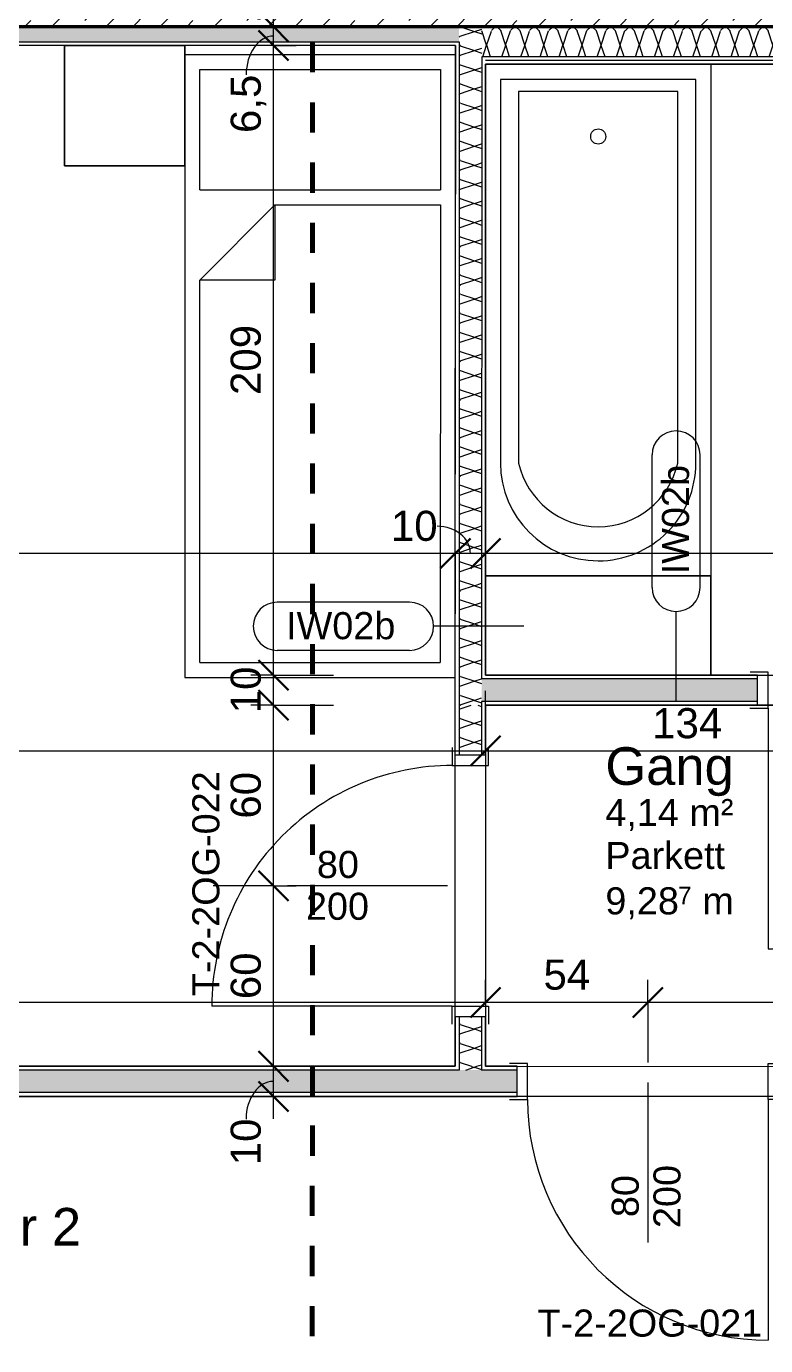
# Model space of a CAD drawing. Header units: metres. Extents: x -67.4 to -27.2, y 43.9 to 89.6.
# Drawn here: x -51.921 to -49.462, y 50.646 to 55.03 of the extents above; entities that cross this region are included whole.
import ezdxf

# ---------------------------------------------------------------- set-up
doc = ezdxf.new("R2010")
doc.units = ezdxf.units.M
doc.linetypes.add('Achse', pattern=[0.009, 0.005, -0.002, 0, -0.002])
for name, color, linetype, lineweight in [('A_Bemassung-50_', 4, 'Continuous', 9), ('A_Bemassung_', 4, 'Continuous', 9), ('A_Beschriftung_', 7, 'Continuous', 9), ('A_Decken', 8, 'Continuous', 13), ('A_Moebel', 6, 'Continuous', 13), ('A_Raeume_', 7, 'Continuous', 5), ('A_Raeume_Beschriftung_', 7, 'Continuous', 9), ('A_Sanitaer', 3, 'Continuous', 13), ('A_Tueren', 31, 'Continuous', 13), ('A_Waende', 7, 'Continuous', 13), ('G-ANNO-SYMB_', 111, 'Continuous', 9)]:
    doc.layers.add(name, color=color, linetype=linetype, lineweight=lineweight)
doc.styles.add('Arial_2', font='arial.ttf', dxfattribs={"height": 0.09})
doc.styles.add('Arial_3', font='arial.ttf', dxfattribs={"height": 0.05849})
doc.styles.add('Arial_4', font='arial.ttf', dxfattribs={"height": 0.125})
doc.styles.add('Arial_5', font='arial.ttf', dxfattribs={"height": 0.1})
doc.dimstyles.new('WGA-Bemaßung', dxfattribs={"dimscale": 0.3048, "dimtxt": 0.102026, "dimasz": 0.328084, "dimexe": 0.246063, "dimexo": 0.0625, "dimgap": 0.04101, "dimtad": 1, "dimdec": 1, "dimlfac": 100, "dimrnd": 0.5, "dimdsep": 46, "dimtxsty": 'Arial_5', "dimblk1": 'OBLIQUE', "dimblk2": 'OBLIQUE', "dimsah": 1, "dimcen": 0.09, "dimdle": 0.246063, "dimazin": 2, "dimtfac": 1, "dimtdec": 4, "dimtix": 1, "dimtmove": 0, "dimatfit": 3, "dimfxl": 0.656168, "dimfxlon": 1, "dimtvp": 1, "dimtolj": 1, "dimtzin": 0, "dimarcsym": 2})
doc.dimstyles.new('WGA-Bemaßung_3', dxfattribs={"dimscale": 0.3048, "dimtxt": 0.102026, "dimasz": 0.328084, "dimexe": 0.246063, "dimexo": 0.0625, "dimgap": 0.04101, "dimtad": 1, "dimdec": 1, "dimlfac": 100, "dimrnd": 0.5, "dimdsep": 46, "dimtxsty": 'Arial_5', "dimblk1": 'OBLIQUE', "dimblk2": 'OBLIQUE', "dimsah": 1, "dimcen": 0.09, "dimdle": 0.246063, "dimazin": 2, "dimtfac": 1, "dimtdec": 4, "dimtix": 1, "dimtmove": 1, "dimatfit": 3, "dimfxl": 0.656168, "dimfxlon": 1, "dimtvp": 1, "dimtolj": 1, "dimtzin": 0, "dimarcsym": 2})

# ---------------------------------------------------------------- blocks, each defined once
blk = doc.blocks.new('UZ_D1 - SL_0800x2000_Zimmertür_Stahlzarge_GK-7175508-263_PP_02OG_BT2')
at = {"layer": 'A_Tueren', "lineweight": 5}
for p, q in [((-0.4, 0.06), (-0.46, 0.06)), ((-0.4, -0.06), (-0.4, 0.06)), ((0.4, 0.06), (0.46, 0.06)), ((0.4, -0.06), (0.4, 0.06)), ((-0.46, -0.06), (-0.4, -0.06)), ((0.46, -0.06), (0.4, -0.06)), ((0.4, -0.06), (0.4, -0.86))]:
    blk.add_line(p, q, dxfattribs=at)
blk.add_arc((0.4, -0.06), 0.8, 180, 270, dxfattribs=at)
blk = doc.blocks.new('Sani_Badewanne - 750x1700-11058032-263_PP_02OG_BT2')
at = {"layer": 'A_Sanitaer', "lineweight": 5}
for p, q in [((0.375, 0), (0.375, -1.7)), ((0.375, 0), (0.375, -1.7)), ((0.375, -1.7), (-0.375, -1.7)), ((0.375, -1.7), (-0.375, -1.7))]:
    blk.add_line(p, q, dxfattribs=at)
at = {"layer": 'A_Sanitaer'}
for p, q in [((0.375, 0), (0.375, -1.7)), ((0.325, -0.05), (-0.325, -0.05)), ((-0.325, -0.05), (-0.325, -1.325)), ((0.325, -1.325), (0.325, -0.05)), ((-0.265, -0.09), (-0.265, -1.325)), ((0.265, -0.09), (-0.265, -0.09)), ((0.265, -1.325), (0.265, -0.09)), ((0.375, -1.7), (-0.375, -1.7)), ((0.375, -1.7), (-0.375, -1.7)), ((-0.375, -1.7), (-0.375, -2.0299)), ((-0.375, -2.0299), (-0.375, -1.7)), ((-0.375, -1.7), (0.375, -1.7)), ((0.375, -2.0299), (0.375, -1.7)), ((0.375, -1.7), (0.375, -2.0299)), ((0.375, -2.0299), (-0.375, -2.0299))]:
    blk.add_line(p, q, dxfattribs=at)
blk.add_circle((0, -0.24), 0.025, dxfattribs=at)
for centre, radius, start, end in [((0, -1.325), 0.325, 180, 270), ((0, -1.265), 0.2717, 192.7575, 270), ((0, -1.265), 0.2717, 270, 347.2425), ((0, -1.325), 0.325, 270, 0)]:
    blk.add_arc(centre, radius, start, end, dxfattribs=at)
blk = doc.blocks.new('Moeb_Bett - Einzelbett 090x210-V54-263_PP_02OG_BT2')
at = {"layer": 'A_Moebel', "color": 8}
for p, q in [((-0.85, 1.05), (-0.85, 0.65)), ((-0.45, 1.05), (-0.85, 1.05)), ((-0.85, 1.05), (-0.45, 1.05)), ((-0.85, 0.65), (-0.85, 1.05)), ((-0.45, 1.05), (-0.45, -1.05)), ((-0.45, 0.65), (-0.45, 1.05)), ((-0.45, 1.05), (-0.45, 0.65)), ((-0.45, 1.02), (0.45, 1.02)), ((-0.4, 0.97), (0.4, 0.97)), ((-0.4, 0.57), (-0.4, 0.97)), ((0.4, 0.97), (0.4, 0.57)), ((-0.85, 0.65), (-0.45, 0.65)), ((-0.45, 0.65), (-0.85, 0.65)), ((-0.4, 0.57), (0.4, 0.57)), ((-0.4, 0.27), (-0.15, 0.52)), ((-0.15, 0.52), (-0.15, 0.27)), ((-0.15, 0.52), (0.4, 0.52)), ((0.4, 0.52), (0.4, -1)), ((-0.15, 0.27), (-0.4, 0.27)), ((-0.4, -1), (-0.4, 0.27)), ((-0.4, -1), (0.4, -1)), ((-0.45, -1.05), (0.45, -1.05))]:
    blk.add_line(p, q, dxfattribs=at)
blk = doc.blocks.new('UZ_D1 - SL_0800x2000_Zimmertür_Stahlzarge_GK-7175609-263_PP_02OG_BT2')
at = {"layer": 'A_Tueren', "lineweight": 5}
for p, q in [((0.4, 0.06), (0.4, 0.86)), ((-0.46, 0.06), (-0.4, 0.06)), ((-0.4, 0.06), (-0.4, -0.06)), ((0.4, 0.06), (0.4, -0.06)), ((0.46, 0.06), (0.4, 0.06)), ((-0.4, -0.06), (-0.46, -0.06)), ((0.4, -0.06), (0.46, -0.06))]:
    blk.add_line(p, q, dxfattribs=at)
blk.add_arc((0.4, 0.06), 0.8, 90, 180, dxfattribs=at)
blk = doc.blocks.new('BS_Tuer_PP - links-10002443-263_PP_02OG_BT2')
at = {"layer": 'A_Beschriftung_'}
blk.add_line((0, 0.000124), (0, 0.010761), dxfattribs=at)
blk = doc.blocks.new('BS_Tuer_PP - unten-10002439-263_PP_02OG_BT2')
at = {"layer": 'A_Beschriftung_'}
blk.add_line((0, 0.000124), (0, -0.010513), dxfattribs=at)
blk = doc.blocks.new('DIMBLOCK143-263_PP_02OG_BT2')
at = {"layer": 'A_Bemassung-50_', "transparency": 16777216}
for p, q in [((-50.394, 53.2777), (-50.3939, 53.3527)), ((-48.164, 53.2776), (-48.164, 53.3526)), ((-48.164, 53.2776), (-50.394, 53.2777)), ((-50.394, 53.2777), (-50.394, 53.0777)), ((-48.164, 53.2776), (-48.164, 53.0776))]:
    blk.add_line(p, q, dxfattribs=at)
at = {"layer": 'A_Bemassung-50_', "lineweight": 35, "transparency": 16777216}
for p, q in [((-50.394, 53.2777), (-50.344, 53.3277)), ((-48.164, 53.2776), (-48.114, 53.3276)), ((-50.394, 53.2777), (-50.444, 53.2277)), ((-48.164, 53.2776), (-48.214, 53.2276))]:
    blk.add_line(p, q, dxfattribs=at)
at = {"layer": 'A_Bemassung-50_', "color": 0, "transparency": 16777216, "insert": (-49.3943, 53.4199), "char_height": 0.1, "width": 0.276883, "attachment_point": 1, "rotation": 359.9983, "line_spacing_factor": 0.941778, "style": 'Arial_5'}
blk.add_mtext('223', dxfattribs=at)
blk = doc.blocks.new('_Oblique')
at = {"color": 0, "linetype": 'ByBlock', "lineweight": -2}
blk.add_line((-0.5, -0.5), (0.5, 0.5), dxfattribs=at)
blk = doc.blocks.new('DIMBLOCK144-263_PP_02OG_BT2')
at = {"layer": 'A_Bemassung-50_', "transparency": 16777216}
for p, q in [((-50.494, 53.2777), (-50.494, 53.3527)), ((-50.394, 53.2777), (-50.3939, 53.3527)), ((-50.394, 53.2777), (-50.494, 53.2777)), ((-50.494, 53.2777), (-50.494, 53.0777)), ((-50.394, 53.2777), (-50.394, 53.0777))]:
    blk.add_line(p, q, dxfattribs=at)
at = {"layer": 'A_Bemassung-50_', "lineweight": 35, "transparency": 16777216}
for p, q in [((-50.494, 53.2777), (-50.444, 53.3277)), ((-50.394, 53.2777), (-50.344, 53.3277)), ((-50.494, 53.2777), (-50.544, 53.2277)), ((-50.394, 53.2777), (-50.444, 53.2277))]:
    blk.add_line(p, q, dxfattribs=at)
at = {"layer": 'A_Bemassung-50_', "transparency": 16777216}
blk.add_ellipse((-50.5545, 53.2777), major_axis=(-0.1105, 0), ratio=0.823206, start_param=3.141593, end_param=4.712389, dxfattribs=at)
at = {"layer": 'A_Bemassung-50_', "color": 0, "transparency": 16777216, "insert": (-50.7083, 53.42), "char_height": 0.1, "width": 0.184588, "attachment_point": 1, "rotation": 359.9983, "line_spacing_factor": 0.941778, "style": 'Arial_5'}
blk.add_mtext('10', dxfattribs=at)
blk = doc.blocks.new('DIMBLOCK196-263_PP_02OG_BT2')
at = {"layer": 'A_Bemassung-50_', "lineweight": 35, "transparency": 16777216}
for p, q in [((-51.0989, 51.5739), (-51.1489, 51.6239)), ((-51.0989, 51.5739), (-51.0489, 51.5239)), ((-51.0989, 51.4739), (-51.1489, 51.5239)), ((-51.0989, 51.4739), (-51.0489, 51.4239))]:
    blk.add_line(p, q, dxfattribs=at)
at = {"layer": 'A_Bemassung-50_', "transparency": 16777216}
for p, q in [((-51.0989, 51.5739), (-51.2989, 51.5739)), ((-51.0989, 51.3989), (-51.0989, 51.5739)), ((-51.0989, 51.5739), (-51.0239, 51.5739)), ((-51.0989, 51.4739), (-51.2989, 51.4739)), ((-51.0989, 51.4739), (-51.0239, 51.4739))]:
    blk.add_line(p, q, dxfattribs=at)
blk.add_ellipse((-51.0989, 51.3988), major_axis=(0, 0.1251), ratio=0.72733, start_param=0, end_param=1.570796, dxfattribs=at)
at = {"layer": 'A_Bemassung-50_', "color": 0, "transparency": 16777216, "insert": (-51.2412, 51.245), "char_height": 0.1, "width": 0.184588, "attachment_point": 1, "rotation": 90, "line_spacing_factor": 0.941778, "style": 'Arial_5'}
blk.add_mtext('10', dxfattribs=at)
blk = doc.blocks.new('DIMBLOCK197-263_PP_02OG_BT2')
at = {"layer": 'A_Bemassung-50_', "lineweight": 35, "transparency": 16777216}
for p, q in [((-51.0989, 52.1738), (-51.1489, 52.2238)), ((-51.0989, 52.1738), (-51.0489, 52.1238)), ((-51.0989, 51.5739), (-51.1489, 51.6239)), ((-51.0989, 51.5739), (-51.0489, 51.5239))]:
    blk.add_line(p, q, dxfattribs=at)
at = {"layer": 'A_Bemassung-50_', "transparency": 16777216}
for p, q in [((-51.0989, 52.1738), (-51.2989, 52.1738)), ((-51.0989, 51.5739), (-51.0989, 52.1738)), ((-51.0989, 52.1738), (-51.0239, 52.1737)), ((-51.0989, 51.5739), (-51.2989, 51.5739)), ((-51.0989, 51.5739), (-51.0239, 51.5739))]:
    blk.add_line(p, q, dxfattribs=at)
at = {"layer": 'A_Bemassung-50_', "color": 0, "transparency": 16777216, "insert": (-51.2412, 51.7969), "char_height": 0.1, "width": 0.184588, "attachment_point": 1, "rotation": 90, "line_spacing_factor": 0.941778, "style": 'Arial_5'}
blk.add_mtext('60', dxfattribs=at)
blk = doc.blocks.new('DIMBLOCK198-263_PP_02OG_BT2')
at = {"layer": 'A_Bemassung-50_', "lineweight": 35, "transparency": 16777216}
for p, q in [((-51.0989, 52.7739), (-51.1489, 52.8239)), ((-51.0989, 52.7739), (-51.0489, 52.7239)), ((-51.0989, 52.1738), (-51.1489, 52.2238)), ((-51.0989, 52.1738), (-51.0489, 52.1238))]:
    blk.add_line(p, q, dxfattribs=at)
at = {"layer": 'A_Bemassung-50_', "transparency": 16777216}
for p, q in [((-51.0989, 52.7739), (-51.1739, 52.7739)), ((-51.0989, 52.1738), (-51.0989, 52.7739)), ((-51.0989, 52.7739), (-50.8989, 52.7739)), ((-51.0989, 52.1738), (-51.2989, 52.1738)), ((-51.0989, 52.1738), (-51.0239, 52.1737))]:
    blk.add_line(p, q, dxfattribs=at)
at = {"layer": 'A_Bemassung-50_', "color": 0, "transparency": 16777216, "insert": (-51.2412, 52.3969), "char_height": 0.1, "width": 0.184588, "attachment_point": 1, "rotation": 90, "line_spacing_factor": 0.941778, "style": 'Arial_5'}
blk.add_mtext('60', dxfattribs=at)
blk = doc.blocks.new('DIMBLOCK199-263_PP_02OG_BT2')
at = {"layer": 'A_Bemassung-50_', "lineweight": 35, "transparency": 16777216}
for p, q in [((-51.0989, 52.8739), (-51.1489, 52.9239)), ((-51.0989, 52.8739), (-51.0489, 52.8239)), ((-51.0989, 52.7739), (-51.1489, 52.8239)), ((-51.0989, 52.7739), (-51.0489, 52.7239))]:
    blk.add_line(p, q, dxfattribs=at)
at = {"layer": 'A_Bemassung-50_', "transparency": 16777216}
for p, q in [((-51.0989, 52.8739), (-51.1739, 52.8739)), ((-51.0989, 52.7739), (-51.0989, 52.8739)), ((-51.0989, 52.8739), (-50.8989, 52.8739)), ((-51.0989, 52.7739), (-51.1739, 52.7739)), ((-51.0989, 52.7739), (-50.8989, 52.7739))]:
    blk.add_line(p, q, dxfattribs=at)
at = {"layer": 'A_Bemassung-50_', "color": 0, "transparency": 16777216, "insert": (-51.2412, 52.747), "char_height": 0.1, "width": 0.184588, "attachment_point": 1, "rotation": 90, "line_spacing_factor": 0.941778, "style": 'Arial_5'}
blk.add_mtext('10', dxfattribs=at)
blk = doc.blocks.new('DIMBLOCK200-263_PP_02OG_BT2')
at = {"layer": 'A_Bemassung-50_', "lineweight": 35, "transparency": 16777216}
for p, q in [((-51.0988, 54.9663), (-51.1488, 55.0163)), ((-51.0988, 54.9663), (-51.0488, 54.9163)), ((-51.0989, 52.8739), (-51.1489, 52.9239)), ((-51.0989, 52.8739), (-51.0489, 52.8239))]:
    blk.add_line(p, q, dxfattribs=at)
at = {"layer": 'A_Bemassung-50_', "transparency": 16777216}
for p, q in [((-51.0988, 54.9663), (-51.2988, 54.9663)), ((-51.0989, 52.8739), (-51.0988, 54.9663)), ((-51.0988, 54.9663), (-51.0238, 54.9662)), ((-51.0989, 52.8739), (-51.1739, 52.8739)), ((-51.0989, 52.8739), (-50.8989, 52.8739))]:
    blk.add_line(p, q, dxfattribs=at)
at = {"layer": 'A_Bemassung-50_', "color": 0, "transparency": 16777216, "insert": (-51.2412, 53.8047), "char_height": 0.1, "width": 0.276883, "attachment_point": 1, "rotation": 90, "line_spacing_factor": 0.941778, "style": 'Arial_5'}
blk.add_mtext('209', dxfattribs=at)
blk = doc.blocks.new('DIMBLOCK201-263_PP_02OG_BT2')
at = {"layer": 'A_Bemassung-50_', "lineweight": 35, "transparency": 16777216}
for p, q in [((-51.0988, 55.0288), (-51.1488, 55.0788)), ((-51.0988, 55.0288), (-51.0488, 54.9788)), ((-51.0988, 54.9663), (-51.1488, 55.0163)), ((-51.0988, 54.9663), (-51.0488, 54.9163))]:
    blk.add_line(p, q, dxfattribs=at)
at = {"layer": 'A_Bemassung-50_', "transparency": 16777216}
for p, q in [((-51.0988, 55.0288), (-51.2988, 55.0288)), ((-51.0988, 54.9663), (-51.0988, 55.0288)), ((-51.0988, 55.0288), (-51.0238, 55.0287)), ((-51.0988, 54.9663), (-51.2988, 54.9663)), ((-51.0988, 54.9663), (-51.0238, 54.9662))]:
    blk.add_line(p, q, dxfattribs=at)
blk.add_ellipse((-51.0988, 54.8683), major_axis=(0, 0.1292), ratio=0.704011, start_param=0, end_param=1.570796, dxfattribs=at)
at = {"layer": 'A_Bemassung-50_', "color": 0, "transparency": 16777216, "insert": (-51.2411, 54.6752), "char_height": 0.1, "width": 0.231677, "attachment_point": 1, "rotation": 90, "line_spacing_factor": 0.941778, "style": 'Arial_5'}
blk.add_mtext('6,5', dxfattribs=at)
blk = doc.blocks.new('DIMBLOCK202-263_PP_02OG_BT2')
at = {"layer": 'A_Bemassung-50_', "lineweight": 35, "transparency": 16777216}
for p, q in [((-51.0988, 55.2088), (-51.1488, 55.2588)), ((-51.0988, 55.2088), (-51.0488, 55.1588)), ((-51.0988, 55.0288), (-51.1488, 55.0788)), ((-51.0988, 55.0288), (-51.0488, 54.9788))]:
    blk.add_line(p, q, dxfattribs=at)
at = {"layer": 'A_Bemassung-50_', "transparency": 16777216}
for p, q in [((-51.0988, 55.2088), (-51.1738, 55.2088)), ((-51.0988, 55.0288), (-51.0988, 55.2088)), ((-51.0988, 55.2088), (-50.8988, 55.2087)), ((-51.0988, 55.0288), (-51.2988, 55.0288)), ((-51.0988, 55.0288), (-51.0238, 55.0287))]:
    blk.add_line(p, q, dxfattribs=at)
at = {"layer": 'A_Bemassung-50_', "color": 0, "transparency": 16777216, "insert": (-51.2411, 55.0418), "char_height": 0.1, "width": 0.184588, "attachment_point": 1, "rotation": 90, "line_spacing_factor": 0.941778, "style": 'Arial_5'}
blk.add_mtext('18', dxfattribs=at)
blk = doc.blocks.new('BS_Wand_Lollipop - rechts_oben-2026913-263_PP_02OG_BT2')
at = {"layer": 'A_Beschriftung_'}
for p, q in [((0.0046, 0.0016), (0.0134, 0.0016)), ((-0.003, 0), (0.003, 0)), ((0.0046, -0.0016), (0.0134, -0.0016))]:
    blk.add_line(p, q, dxfattribs=at)
for centre, start, end in [((0.0046, 0), 90, 270), ((0.0134, 0), 270, 90)]:
    blk.add_arc(centre, 0.0016, start, end, dxfattribs=at)
blk = doc.blocks.new('DIMBLOCK283-263_PP_02OG_BT2')
at = {"layer": 'A_Bemassung-50_', "transparency": 16777216}
for p, q in [((-53.9888, 53.2778), (-53.9888, 53.3528)), ((-50.494, 53.2777), (-50.494, 53.3527)), ((-50.419, 53.2777), (-54.0638, 53.2778)), ((-53.9888, 53.2778), (-53.9888, 53.0778)), ((-50.494, 53.2777), (-50.494, 53.0777))]:
    blk.add_line(p, q, dxfattribs=at)
at = {"layer": 'A_Bemassung-50_', "lineweight": 35, "transparency": 16777216}
for p, q in [((-53.9888, 53.2778), (-53.9388, 53.3278)), ((-50.494, 53.2777), (-50.444, 53.3277)), ((-53.9888, 53.2778), (-54.0388, 53.2278)), ((-50.494, 53.2777), (-50.544, 53.2277))]:
    blk.add_line(p, q, dxfattribs=at)
at = {"layer": 'A_Bemassung-50_', "color": 0, "transparency": 16777216, "insert": (-52.4148, 53.42), "char_height": 0.1, "width": 0.416266, "attachment_point": 1, "rotation": 359.9983, "line_spacing_factor": 0.941778, "style": 'Arial_5'}
blk.add_mtext('349,5', dxfattribs=at)
blk = doc.blocks.new('DIMBLOCK284-263_PP_02OG_BT2')
at = {"layer": 'A_Bemassung-50_', "transparency": 16777216}
for p, q in [((-53.9889, 52.622), (-53.9888, 52.822)), ((-50.394, 52.6219), (-50.394, 52.8219)), ((-54.0639, 52.622), (-50.394, 52.6219)), ((-53.9889, 52.622), (-53.9889, 52.547)), ((-50.394, 52.6219), (-50.394, 52.5469))]:
    blk.add_line(p, q, dxfattribs=at)
at = {"layer": 'A_Bemassung-50_', "lineweight": 35, "transparency": 16777216}
for p, q in [((-53.9889, 52.622), (-53.9389, 52.672)), ((-50.394, 52.6219), (-50.344, 52.6719)), ((-53.9889, 52.622), (-54.0389, 52.572)), ((-50.394, 52.6219), (-50.444, 52.5719))]:
    blk.add_line(p, q, dxfattribs=at)
at = {"layer": 'A_Bemassung-50_', "color": 0, "transparency": 16777216, "insert": (-52.3649, 52.7643), "char_height": 0.1, "width": 0.416266, "attachment_point": 1, "rotation": 359.9983, "line_spacing_factor": 0.941778, "style": 'Arial_5'}
blk.add_mtext('359,5', dxfattribs=at)
blk = doc.blocks.new('DIMBLOCK285-263_PP_02OG_BT2')
at = {"layer": 'A_Bemassung-50_', "transparency": 16777216}
for p, q in [((-50.394, 52.6219), (-50.394, 52.8219)), ((-49.054, 52.6219), (-49.054, 52.8219)), ((-50.394, 52.6219), (-49.054, 52.6219)), ((-50.394, 52.6219), (-50.394, 52.5469)), ((-49.054, 52.6219), (-49.054, 52.5469))]:
    blk.add_line(p, q, dxfattribs=at)
at = {"layer": 'A_Bemassung-50_', "lineweight": 35, "transparency": 16777216}
for p, q in [((-50.394, 52.6219), (-50.344, 52.6719)), ((-49.054, 52.6219), (-49.004, 52.6719)), ((-50.394, 52.6219), (-50.444, 52.5719)), ((-49.054, 52.6219), (-49.104, 52.5719))]:
    blk.add_line(p, q, dxfattribs=at)
at = {"layer": 'A_Bemassung-50_', "color": 0, "transparency": 16777216, "insert": (-49.8393, 52.7642), "char_height": 0.1, "width": 0.276883, "attachment_point": 1, "rotation": 359.9983, "line_spacing_factor": 0.941778, "style": 'Arial_5'}
blk.add_mtext('134', dxfattribs=at)
blk = doc.blocks.new('DIMBLOCK292-263_PP_02OG_BT2')
at = {"layer": 'A_Bemassung-50_', "transparency": 16777216}
for p, q in [((-49.8539, 51.7863), (-49.8539, 51.8613)), ((-48.4839, 51.7863), (-48.4839, 51.8613)), ((-48.4839, 51.7863), (-49.8539, 51.7863)), ((-49.8539, 51.7863), (-49.8539, 51.5863)), ((-48.4839, 51.7863), (-48.4839, 51.5863))]:
    blk.add_line(p, q, dxfattribs=at)
at = {"layer": 'A_Bemassung-50_', "lineweight": 35, "transparency": 16777216}
for p, q in [((-49.8539, 51.7863), (-49.8039, 51.8363)), ((-48.4839, 51.7863), (-48.4339, 51.8363)), ((-49.8539, 51.7863), (-49.9039, 51.7363)), ((-48.4839, 51.7863), (-48.5339, 51.7363))]:
    blk.add_line(p, q, dxfattribs=at)
at = {"layer": 'A_Bemassung-50_', "color": 0, "transparency": 16777216, "insert": (-49.2842, 51.9286), "char_height": 0.1, "width": 0.276883, "attachment_point": 1, "rotation": 359.9983, "line_spacing_factor": 0.941778, "style": 'Arial_5'}
blk.add_mtext('137', dxfattribs=at)
blk = doc.blocks.new('DIMBLOCK293-263_PP_02OG_BT2')
at = {"layer": 'A_Bemassung-50_', "transparency": 16777216}
for p, q in [((-50.394, 51.7863), (-50.394, 51.8613)), ((-49.8539, 51.7863), (-49.8539, 51.8613)), ((-49.8539, 51.7863), (-50.394, 51.7863)), ((-50.394, 51.7863), (-50.394, 51.5863)), ((-49.8539, 51.7863), (-49.8539, 51.5863))]:
    blk.add_line(p, q, dxfattribs=at)
at = {"layer": 'A_Bemassung-50_', "lineweight": 35, "transparency": 16777216}
for p, q in [((-50.394, 51.7863), (-50.344, 51.8363)), ((-49.8539, 51.7863), (-49.8039, 51.8363)), ((-50.394, 51.7863), (-50.444, 51.7364)), ((-49.8539, 51.7863), (-49.9039, 51.7363))]:
    blk.add_line(p, q, dxfattribs=at)
at = {"layer": 'A_Bemassung-50_', "color": 0, "transparency": 16777216, "insert": (-50.2008, 51.9287), "char_height": 0.1, "width": 0.184588, "attachment_point": 1, "rotation": 359.9983, "line_spacing_factor": 0.941778, "style": 'Arial_5'}
blk.add_mtext('54', dxfattribs=at)
blk = doc.blocks.new('DIMBLOCK294-263_PP_02OG_BT2')
at = {"layer": 'A_Bemassung-50_', "transparency": 16777216}
for p, q in [((-53.9889, 51.7865), (-53.9889, 51.8615)), ((-50.394, 51.7863), (-50.394, 51.8613)), ((-50.394, 51.7863), (-54.0639, 51.7865)), ((-53.9889, 51.7865), (-53.9889, 51.5865)), ((-50.394, 51.7863), (-50.394, 51.5863))]:
    blk.add_line(p, q, dxfattribs=at)
at = {"layer": 'A_Bemassung-50_', "lineweight": 35, "transparency": 16777216}
for p, q in [((-53.9889, 51.7865), (-53.9389, 51.8365)), ((-50.394, 51.7863), (-50.344, 51.8363)), ((-53.9889, 51.7865), (-54.0389, 51.7365)), ((-50.394, 51.7863), (-50.444, 51.7364))]:
    blk.add_line(p, q, dxfattribs=at)
at = {"layer": 'A_Bemassung-50_', "color": 0, "transparency": 16777216, "insert": (-52.3649, 51.9287), "char_height": 0.1, "width": 0.416266, "attachment_point": 1, "rotation": 359.9983, "line_spacing_factor": 0.941778, "style": 'Arial_5'}
blk.add_mtext('359,5', dxfattribs=at)

msp = doc.modelspace()

# ---------------------------------------------------------------- hatches: boundary and pattern name
at = {"layer": 'A_Waende', "lineweight": 5}
h = msp.add_hatch(dxfattribs=at)
h.set_pattern_fill('FP_4', color=250, style=0, pattern_type=2)
h.set_pattern_definition([(45, (0, 0), (-0.08980256, 0.08980256), []), (45, (0.0898, 0), (-0.08980256, 0.08980256), [0.0635, -0.03175])])
h.paths.add_polyline_path([(-47.0638, 55.0286), (-47.0638, 55.0286), (-47.0638, 55.2086), (-53.9888, 55.2087), (-53.9888, 55.0288), (-47.2162, 55.0286)])
h.paths.add_polyline_path([(-50.4814, 55.0287), (-50.4814, 55.0287), (-50.4814, 55.1217)])
h = msp.add_hatch(dxfattribs=at)
h.set_pattern_fill('FP_46', color=250, angle=-112.36, style=0, pattern_type=2)
h.set_pattern_definition([(44.998, (-52.24122, 54.9667), (0.1270123, 0.2539954), [0.02245, -0.15715]), (44.998, (-52.19372, 55.07692), (0.1270123, 0.2539954), [0.02245, -0.15715]), (44.998, (-52.17753, 54.96645), (0.1270123, 0.2539954), [0.02245, -0.15715]), (44.998, (-52.12965, 55.077595), (0.1270123, 0.2539954), [0.02245, -0.15715]), (71.563, (-52.22529, 54.981775), (0.1270184, 0.5079932), [0.0502, -0.35141]), (71.563, (-52.20997, 55.029538), (0.1270184, 0.5079932), [0.0502, -0.35141]), (71.563, (-52.16252, 54.981906), (0.1270184, 0.5079932), [0.0502, -0.35141]), (71.563, (-52.145894, 55.030213), (0.1270184, 0.5079932), [0.0502, -0.35141]), (134.998, (-52.22603, 55.077235), (0.1269946, -0.2540043), [0.02245, -0.15715]), (134.998, (-52.17753, 54.96645), (0.1269946, -0.2540043), [0.02245, -0.15715]), (134.998, (-52.16196, 55.07791), (0.1269946, -0.2540043), [0.02245, -0.15715]), (134.998, (-52.11383, 54.9662), (0.1269946, -0.2540043), [0.02245, -0.15715]), (108.433, (-52.20997, 55.029538), (0.12698295, -0.5080021), [0.0502, -0.35141]), (108.433, (-52.193906, 54.98184), (0.12698295, -0.5080021), [0.0502, -0.35141]), (108.433, (-52.145894, 55.030213), (0.12698295, -0.5080021), [0.0502, -0.35141]), (108.433, (-52.12983, 54.982516), (0.12698295, -0.5080021), [0.0502, -0.35141])])
h.paths.add_polyline_path([(-50.4815, 54.9787), (-50.4814, 54.9787), (-50.4814, 55.0287), (-53.9888, 55.0287), (-53.9888, 54.9788), (-50.4939, 54.9787)])
h = msp.add_hatch(dxfattribs=at)
h.set_pattern_fill('FP_100', color=250, angle=-112.36, style=0, pattern_type=2)
h.set_pattern_definition([(314.998, (-50.49429, 53.901), (0.2539954, -0.127012), [0.02245, -0.15715]), (314.998, (-50.38277, 53.85404), (0.2539954, -0.127012), [0.02245, -0.15715]), (314.998, (-50.49416, 53.83823), (0.2539954, -0.127012), [0.02245, -0.15715]), (314.998, (-50.38302, 53.79035), (0.2539954, -0.127012), [0.02245, -0.15715]), (341.563, (-50.477916, 53.885612), (0.5079932, -0.1270184), [0.0502, -0.35141]), (341.563, (-50.430535, 53.869366), (0.5079932, -0.1270184), [0.0502, -0.35141]), (341.563, (-50.478166, 53.82192), (0.5079932, -0.1270184), [0.0502, -0.35141]), (341.563, (-50.430784, 53.80567), (0.5079932, -0.1270184), [0.0502, -0.35141]), (44.998, (-50.38284, 53.88543), (-0.254004, -0.1269946), [0.02245, -0.15715]), (44.998, (-50.49416, 53.83823), (-0.254004, -0.1269946), [0.02245, -0.15715]), (44.998, (-50.38309, 53.82173), (-0.254004, -0.1269946), [0.02245, -0.15715]), (44.998, (-50.49349, 53.77416), (-0.254004, -0.1269946), [0.02245, -0.15715]), (18.433, (-50.430535, 53.869366), (-0.5080021, -0.126983), [0.0502, -0.35141]), (18.433, (-50.47823, 53.853303), (-0.5080021, -0.126983), [0.0502, -0.35141]), (18.433, (-50.430784, 53.80567), (-0.5080021, -0.126983), [0.0502, -0.35141]), (18.433, (-50.4781, 53.790534), (-0.5080021, -0.126983), [0.0502, -0.35141])])
h.paths.add_polyline_path([(-50.4065, 52.7739), (-50.4064, 55.0287), (-50.4814, 55.0287), (-50.4814, 52.7739), (-50.4065, 52.7739)])
h = msp.add_hatch(dxfattribs=at)
h.set_pattern_fill('FP_31', color=250, angle=-112.36, style=0, pattern_type=2)
h.set_pattern_definition([(44.998, (-49.27837, 54.90383), (0.127012, 0.2539954), [0.02245, -0.15715]), (44.998, (-49.23141, 55.015355), (0.127012, 0.2539954), [0.02245, -0.15715]), (44.998, (-49.2156, 54.90396), (0.127012, 0.2539954), [0.02245, -0.15715]), (44.998, (-49.16772, 55.015105), (0.127012, 0.2539954), [0.02245, -0.15715]), (71.563, (-49.26336, 54.919286), (0.1270184, 0.5079932), [0.0502, -0.35141]), (71.563, (-49.247115, 54.966667), (0.1270184, 0.5079932), [0.0502, -0.35141]), (71.563, (-49.199287, 54.91996), (0.1270184, 0.5079932), [0.0502, -0.35141]), (71.563, (-49.183965, 54.967723), (0.1270184, 0.5079932), [0.0502, -0.35141]), (134.998, (-49.26318, 55.01436), (0.1269946, -0.254004), [0.02245, -0.15715]), (134.998, (-49.2156, 54.90396), (0.1269946, -0.254004), [0.02245, -0.15715]), (134.998, (-49.1991, 55.01504), (0.1269946, -0.254004), [0.02245, -0.15715]), (134.998, (-49.151905, 54.90371), (0.1269946, -0.254004), [0.02245, -0.15715]), (108.433, (-49.247115, 54.966667), (0.126983, -0.5080021), [0.0502, -0.35141]), (108.433, (-49.23105, 54.91897), (0.126983, -0.5080021), [0.0502, -0.35141]), (108.433, (-49.183965, 54.967723), (0.126983, -0.5080021), [0.0502, -0.35141]), (108.433, (-49.167902, 54.920026), (0.126983, -0.5080021), [0.0502, -0.35141])])
h.paths.add_polyline_path([(-48.1189, 54.9287), (-48.1189, 54.9289), (-48.1189, 55.0287), (-50.4064, 55.0287), (-50.4064, 54.9287), (-48.1339, 54.9287)])
h.paths.add_polyline_path([(-50.3939, 54.9287), (-50.3939, 54.9287), (-50.3939, 54.9662)])
h = msp.add_hatch(dxfattribs=at)
h.set_pattern_fill('FP_90', color=250, angle=-112.36, style=0, pattern_type=2)
h.set_pattern_definition([(224.998, (-48.68923, 52.8741), (-0.1270123, -0.2539954), [0.02245, -0.15715]), (224.998, (-48.73619, 52.76258), (-0.1270123, -0.2539954), [0.02245, -0.15715]), (224.998, (-48.752, 52.87397), (-0.1270123, -0.2539954), [0.02245, -0.15715]), (224.998, (-48.79988, 52.76283), (-0.1270123, -0.2539954), [0.02245, -0.15715]), (251.563, (-48.70462, 52.85772), (-0.1270184, -0.5079932), [0.0502, -0.35141]), (251.563, (-48.720868, 52.81034), (-0.1270184, -0.5079932), [0.0502, -0.35141]), (251.563, (-48.768315, 52.85797), (-0.1270184, -0.5079932), [0.0502, -0.35141]), (251.563, (-48.78456, 52.81059), (-0.1270184, -0.5079932), [0.0502, -0.35141]), (314.998, (-48.704805, 52.76264), (-0.1269946, 0.2540043), [0.02245, -0.15715]), (314.998, (-48.752, 52.87397), (-0.1269946, 0.2540043), [0.02245, -0.15715]), (314.998, (-48.7685, 52.76289), (-0.1269946, 0.2540043), [0.02245, -0.15715]), (314.998, (-48.8157, 52.87422), (-0.1269946, 0.2540043), [0.02245, -0.15715]), (288.433, (-48.720868, 52.81034), (-0.126983, 0.5080021), [0.0502, -0.35141]), (288.433, (-48.73693, 52.858037), (-0.12698295, 0.5080021), [0.0502, -0.35141]), (288.433, (-48.78456, 52.81059), (-0.12698295, 0.5080021), [0.0502, -0.35141]), (288.433, (-48.7997, 52.857906), (-0.12698295, 0.5080021), [0.0502, -0.35141])])
h.paths.add_polyline_path([(-46.9713, 52.7863), (-46.9713, 52.8613), (-47.119, 52.8613), (-47.119, 52.7863), (-46.9838, 52.7863)])
h.paths.add_polyline_path([(-47.989, 52.7863), (-47.989, 52.8613), (-48.619, 52.8613), (-48.619, 52.7863), (-48.0639, 52.7863)])
h.paths.add_polyline_path([(-49.489, 52.7863), (-49.489, 52.8613), (-50.394, 52.8614), (-50.3939, 52.7864), (-49.7269, 52.7863)])
h.paths.add_polyline_path([(-50.394, 52.7864), (-50.394, 52.7864), (-50.394, 52.8614), (-50.4065, 52.8614), (-50.4064, 52.7864)])
h = msp.add_hatch(dxfattribs=at)
h.set_pattern_fill('FP_28', color=250, angle=-112.36, style=0, pattern_type=2)
h.set_pattern_definition([(314.998, (-50.49423, 52.17414), (0.253995, -0.127012), [0.02245, -0.15715]), (314.998, (-50.38309, 52.126255), (0.253995, -0.127012), [0.02245, -0.15715]), (314.998, (-50.49448, 52.11044), (0.253995, -0.127012), [0.02245, -0.15715]), (314.998, (-50.38334, 52.06256), (0.253995, -0.127012), [0.02245, -0.15715]), (341.563, (-50.478234, 52.157824), (0.5079932, -0.1270184), [0.0502, -0.35141]), (341.563, (-50.43047, 52.142502), (0.5079932, -0.1270184), [0.0502, -0.35141]), (341.563, (-50.478484, 52.09413), (0.5079932, -0.1270184), [0.0502, -0.35141]), (341.563, (-50.43072, 52.078808), (0.5079932, -0.1270184), [0.0502, -0.35141]), (44.998, (-50.383155, 52.15764), (-0.254004, -0.126995), [0.02245, -0.15715]), (44.998, (-50.49448, 52.11044), (-0.254004, -0.126995), [0.02245, -0.15715]), (44.998, (-50.38302, 52.09487), (-0.254004, -0.126995), [0.02245, -0.15715]), (44.998, (-50.49381, 52.04637), (-0.254004, -0.126995), [0.02245, -0.15715]), (18.433, (-50.43047, 52.142502), (-0.508002, -0.126983), [0.0502, -0.35141]), (18.433, (-50.47817, 52.12644), (-0.508002, -0.126983), [0.0502, -0.35141]), (18.433, (-50.43072, 52.078808), (-0.508002, -0.126983), [0.0502, -0.35141]), (18.433, (-50.47842, 52.062745), (-0.508002, -0.126983), [0.0502, -0.35141])])
h.paths.add_polyline_path([(-50.4065, 51.5739), (-50.4065, 51.7387), (-50.4815, 51.7387), (-50.4815, 51.5739)])
h.paths.add_polyline_path([(-50.4065, 51.5614), (-50.4065, 51.5739), (-50.4815, 51.5737), (-50.4815, 51.5614)])
h.paths.add_polyline_path([(-50.4065, 52.6087), (-50.4065, 52.6087), (-50.4815, 52.6087)])
h.paths.add_polyline_path([(-50.4815, 52.6087), (-50.4065, 52.6087), (-50.4065, 52.7739), (-50.4815, 52.7739), (-50.4815, 52.6087)])
h = msp.add_hatch(dxfattribs=at)
h.set_pattern_fill('FP_37', color=250, angle=-112.36, style=0, pattern_type=2)
h.set_pattern_definition([(224.998, (-51.63529, 51.57411), (-0.1270123, -0.2539954), [0.02245, -0.15715]), (224.998, (-51.68225, 51.46259), (-0.1270123, -0.2539954), [0.02245, -0.15715]), (224.998, (-51.69806, 51.57398), (-0.1270123, -0.2539954), [0.02245, -0.15715]), (224.998, (-51.74594, 51.46284), (-0.1270123, -0.2539954), [0.02245, -0.15715]), (251.563, (-51.65068, 51.55773), (-0.1270184, -0.5079932), [0.0502, -0.35141]), (251.563, (-51.666925, 51.51035), (-0.1270184, -0.5079932), [0.0502, -0.35141]), (251.563, (-51.714372, 51.55798), (-0.1270184, -0.5079932), [0.0502, -0.35141]), (251.563, (-51.73062, 51.5106), (-0.1270184, -0.5079932), [0.0502, -0.35141]), (314.998, (-51.65086, 51.46265), (-0.1269946, 0.2540043), [0.02245, -0.15715]), (314.998, (-51.69806, 51.57398), (-0.1269946, 0.2540043), [0.02245, -0.15715]), (314.998, (-51.71456, 51.4629), (-0.1269946, 0.2540043), [0.02245, -0.15715]), (314.998, (-51.76175, 51.57423), (-0.1269946, 0.2540043), [0.02245, -0.15715]), (288.433, (-51.666925, 51.51035), (-0.12698295, 0.5080021), [0.0502, -0.35141]), (288.433, (-51.682988, 51.558046), (-0.12698295, 0.5080021), [0.0502, -0.35141]), (288.433, (-51.73062, 51.5106), (-0.12698295, 0.5080021), [0.0502, -0.35141]), (288.433, (-51.745757, 51.557915), (-0.12698295, 0.5080021), [0.0502, -0.35141])])
h.paths.add_polyline_path([(-49.2813, 51.4863), (-49.2816, 51.5613), (-49.4189, 51.5613), (-49.4189, 51.4863), (-49.2813, 51.4863)])
h.paths.add_polyline_path([(-50.2889, 51.4864), (-50.289, 51.5614), (-53.9889, 51.5614), (-53.9888, 51.4865), (-50.289, 51.4864)])

# ---------------------------------------------------------------- linework, layer by layer
at = {"layer": 'A_Decken'}
for p, q in [((-50.4939, 54.9662), (-52.3577, 54.9663)), ((-50.494, 52.6087), (-50.4939, 54.4724)), ((-49.489, 52.7738), (-48.619, 52.7738)), ((-50.289, 51.4737), (-53.9889, 51.4738))]:
    msp.add_line(p, q, dxfattribs=at)
at = {"layer": 'A_Raeume_', "flags": 128}
for points in [[(-53.9888, 54.9663), (-53.9889, 51.574), (-50.494, 51.5739), (-50.494, 52.7723), (-50.494, 52.7739), (-50.494, 52.8239), (-50.4939, 54.9662)], [(-48.164, 52.8738), (-48.1639, 54.5212), (-48.1639, 54.6337), (-48.1639, 54.6812), (-48.1639, 54.9037), (-50.3939, 54.9037), (-50.394, 52.8739), (-50.3924, 52.8739)], [(-50.394, 52.7739), (-50.394, 51.5739), (-49.2813, 51.5738), (-49.2813, 51.5738), (-49.0813, 51.5738), (-49.0813, 51.5738), (-49.075, 51.5738), (-46.944, 51.5738), (-46.944, 52.7738), (-48.114, 52.7738)], [(-53.989, 48.0388), (-49.169, 48.3875), (-49.169, 48.4412), (-49.1689, 51.0619), (-49.2813, 51.0619), (-49.2813, 51.4738), (-50.444, 51.4739), (-53.9889, 51.474)]]:
    msp.add_lwpolyline(points, close=True, dxfattribs=at)
at = {"layer": 'A_Waende', "color": 10, "lineweight": 50}
msp.add_line((-53.9888, 55.0288), (-46.8838, 55.0286), dxfattribs=at)
at = {"layer": 'A_Waende'}
for p, q in [((-53.9888, 54.9788), (-50.4814, 54.9787)), ((-50.4814, 54.9787), (-50.4815, 52.6087)), ((-50.4939, 54.9662), (-50.4939, 54.4724)), ((-50.4064, 54.9287), (-50.4065, 52.8614)), ((-48.1189, 54.9287), (-50.4064, 54.9287)), ((-50.394, 52.8739), (-50.3939, 54.9037)), ((-50.3939, 54.9037), (-48.1639, 54.9037)), ((-49.489, 52.8738), (-50.394, 52.8739)), ((-49.489, 52.8613), (-49.489, 52.8738)), ((-49.489, 52.8613), (-50.4065, 52.8614)), ((-50.4065, 52.7864), (-50.4065, 52.6087)), ((-49.489, 52.7863), (-50.4065, 52.7864)), ((-49.489, 52.7738), (-49.489, 52.7863)), ((-50.394, 52.6087), (-50.394, 52.7739)), ((-50.394, 52.7739), (-49.489, 52.7738)), ((-50.494, 52.6087), (-50.4815, 52.6087)), ((-50.4065, 52.6087), (-50.394, 52.6087)), ((-50.4815, 51.7387), (-50.494, 51.7387)), ((-50.494, 51.7387), (-50.494, 51.5739)), ((-50.4815, 51.7387), (-50.4815, 51.5614)), ((-50.394, 51.7387), (-50.4065, 51.7387)), ((-50.4065, 51.7387), (-50.4065, 51.5614)), ((-50.394, 51.5739), (-50.394, 51.7387)), ((-50.494, 51.5739), (-53.9889, 51.574)), ((-50.4815, 51.5614), (-53.9889, 51.5615)), ((-50.2889, 51.5614), (-50.4065, 51.5614)), ((-50.2889, 51.5739), (-50.394, 51.5739)), ((-50.2889, 51.5614), (-50.2889, 51.5739)), ((-50.2889, 51.4864), (-53.9889, 51.4865)), ((-53.9889, 51.474), (-50.2889, 51.4739)), ((-50.2889, 51.4739), (-50.2889, 51.4864))]:
    msp.add_line(p, q, dxfattribs=at)
at = {"layer": 'A_Waende', "lineweight": 18}
msp.add_line((-48.1489, 54.9162), (-50.3939, 54.9162), dxfattribs=at)
at = {"layer": 'A_Waende', "color": 250, "lineweight": 5}
for p, q in [((-49.489, 52.7863), (-49.489, 52.8613)), ((-50.4815, 52.6087), (-50.4065, 52.6087)), ((-50.4065, 51.7387), (-50.4815, 51.7387)), ((-50.2889, 51.4864), (-50.2889, 51.5614))]:
    msp.add_line(p, q, dxfattribs=at)
at = {"layer": 'G-ANNO-SYMB_', "linetype": 'Achse', "lineweight": 70}
msp.add_line((-50.9697, 47.277), (-50.9686, 85.3042), dxfattribs=at)

# ---------------------------------------------------------------- block references
at = {"layer": 'A_Beschriftung_'}
for name, p, xscale, yscale, zscale, rotation in [('BS_Wand_Lollipop - rechts_oben-2026913-263_PP_02OG_BT2', (-49.7598, 52.9354), 49.99999999999998, 49.99999999999998, 49.99999999999998, 89.99999999999991), ('BS_Wand_Lollipop - rechts_oben-2026913-263_PP_02OG_BT2', (-50.4161, 53.0362), 49.99999999999997, 49.99999999999997, 49.99999999999997, 180), ('BS_Tuer_PP - links-10002443-263_PP_02OG_BT2', (-50.514, 52.1737), 49.99999999999998, 49.99999999999998, 49.99999999999998, 89.99827587845535), ('BS_Tuer_PP - unten-10002439-263_PP_02OG_BT2', (-49.8539, 51.5138), 49.99999999999998, 49.99999999999998, 49.99999999999998, 359.998275878371)]:
    msp.add_blockref(name, p, dxfattribs=dict(at, xscale=xscale, yscale=yscale, zscale=zscale, rotation=rotation))
at = {"layer": 'A_Moebel', "color": 8, "rotation": 359.998275878371}
msp.add_blockref('Moeb_Bett - Einzelbett 090x210-V54-263_PP_02OG_BT2', (-50.9439, 53.9162), dxfattribs=at)
at = {"layer": 'A_Sanitaer', "rotation": 359.998275878371}
msp.add_blockref('Sani_Badewanne - 750x1700-11058032-263_PP_02OG_BT2', (-50.0189, 54.9037), dxfattribs=at)
at = {"layer": 'A_Tueren'}
for name, p, rotation in [('UZ_D1 - SL_0800x2000_Zimmertür_Stahlzarge_GK-7175609-263_PP_02OG_BT2', (-49.054, 52.8238), 179.998275878371), ('UZ_D1 - SL_0800x2000_Zimmertür_Stahlzarge_GK-7175508-263_PP_02OG_BT2', (-50.444, 52.1737), 269.9982758784555), ('UZ_D1 - SL_0800x2000_Zimmertür_Stahlzarge_GK-7175508-263_PP_02OG_BT2', (-49.8539, 51.5238), 359.998275878371)]:
    msp.add_blockref(name, p, dxfattribs=dict(at, rotation=rotation))

# ---------------------------------------------------------------- texts
at = {"layer": 'A_Beschriftung_', "char_height": 0.09, "attachment_point": 1, "style": 'Arial_2'}
for s, insert, width, rotation in [('IW02b', (-49.8068, 53.209), 0.440928, 90), ('T-2-2OG-022', (-51.3687, 51.8069), 0.889873, 90), ('80', (-50.9545, 52.2897), 0.168354, 359.9983), ('200', (-50.9908, 52.1508), 0.252532, 359.9983), ('80', (-49.9741, 51.0728), 0.168354, 90), ('200', (-49.8352, 51.0364), 0.252532, 90), ('T-2-2OG-021', (-50.2208, 50.7657), 0.889873, 359.9983)]:
    msp.add_mtext(s, dxfattribs=dict(at, insert=insert, width=width, rotation=rotation))
at = {"layer": 'A_Beschriftung_', "insert": (-51.0568, 53.0833), "char_height": 0.09, "width": 0.440928, "attachment_point": 1, "style": 'Arial_2'}
msp.add_mtext('IW02b', dxfattribs=at)
at = {"layer": 'A_Raeume_Beschriftung_', "attachment_point": 1}
for s, insert, char_height, width, style in [('Gang', (-49.9951, 52.6342), 0.125, 0.51308, 'Arial_4'), ('4,14 m²', (-49.9951, 52.4623), 0.09, 0.505063, 'Arial_2'), ('Parkett', (-49.9951, 52.3197), 0.09, 0.464979, 'Arial_2'), ('9,28', (-49.9951, 52.1688), 0.09, 0.292616, 'Arial_2'), ('7', (-49.7537, 52.1707), 0.0585, 0.056118, 'Arial_3'), (' m', (-49.7074, 52.1688), 0.09, 0.164346, 'Arial_2'), ('Zimmer 2', (-52.4758, 51.1033), 0.125, 0.89789, 'Arial_4')]:
    msp.add_mtext(s, dxfattribs=dict(at, insert=insert, char_height=char_height, width=width, style=style))

# ---------------------------------------------------------------- dimensions: what is measured, and where the dimension line sits
at = {"layer": 'A_Bemassung_'}
for base, p1, p2, angle, override, picture, middle in [((-51.0988, 55.2088), (-51.2988, 55.0288), (-50.8988, 55.2087), 89.9983, {"dimpost": '<>', "dimfxl": 0.438634}, 'DIMBLOCK202-263_PP_02OG_BT2', (-51.1624, 55.1188)), ((-51.0988, 54.9663), (-50.8989, 52.8739), (-51.2988, 54.9663), 89.9983, {"dimpost": '<>', "dimfxl": 2.130263}, 'DIMBLOCK200-263_PP_02OG_BT2', (-51.1624, 53.9201)), ((-53.9888, 53.2778), (-50.494, 53.0777), (-53.9888, 53.0778), 359.9983, {"dimpost": '<>', "dimfxl": 3.49488}, 'DIMBLOCK283-263_PP_02OG_BT2', (-52.2414, 53.3413)), ((-50.394, 53.2777), (-48.164, 53.0776), (-50.394, 53.0777), 359.9983, {"dimpost": '<>', "dimfxl": 2.229999}, 'DIMBLOCK143-263_PP_02OG_BT2', (-49.279, 53.3412)), ((-51.0989, 52.8739), (-50.8989, 52.7739), (-50.8989, 52.8739), 89.9983, {"dimpost": '<>', "dimfxl": 0.1}, 'DIMBLOCK199-263_PP_02OG_BT2', (-51.1624, 52.8239)), ((-50.394, 52.6219), (-53.9888, 52.822), (-50.394, 52.8219), 359.9983, {"dimpost": '<>', "dimfxl": 3.59488}, 'DIMBLOCK284-263_PP_02OG_BT2', (-52.1914, 52.6855)), ((-51.0989, 52.7739), (-51.2989, 52.1738), (-50.8989, 52.7739), 89.9983, {"dimpost": '<>', "dimfxl": 0.721217}, 'DIMBLOCK198-263_PP_02OG_BT2', (-51.1624, 52.4738)), ((-49.054, 52.6219), (-50.394, 52.8219), (-49.054, 52.8219), 359.9983, {"dimpost": '<>', "dimfxl": 1.340003}, 'DIMBLOCK285-263_PP_02OG_BT2', (-49.724, 52.6855)), ((-51.0989, 52.1738), (-51.2989, 51.5739), (-51.2989, 52.1738), 89.9983, {"dimpost": '<>', "dimfxl": 0.599872}, 'DIMBLOCK197-263_PP_02OG_BT2', (-51.1625, 51.8738)), ((-53.9889, 51.7865), (-50.394, 51.5863), (-53.9889, 51.5865), 359.9983, {"dimpost": '<>', "dimfxl": 3.59488}, 'DIMBLOCK294-263_PP_02OG_BT2', (-52.1914, 51.85)), ((-50.394, 51.7863), (-49.8539, 51.5863), (-50.394, 51.5863), 359.9983, {"dimpost": '<>', "dimfxl": 0.54012}, 'DIMBLOCK293-263_PP_02OG_BT2', (-50.1239, 51.8497)), ((-49.8539, 51.7863), (-48.4839, 51.5863), (-49.8539, 51.5863), 359.9983, {"dimpost": '<>', "dimfxl": 1.37}, 'DIMBLOCK292-263_PP_02OG_BT2', (-49.1689, 51.8499))]:
    dim = msp.add_linear_dim(base=base, p1=p1, p2=p2, angle=angle, dimstyle='WGA-Bemaßung', override=override, dxfattribs=at)
    dim.commit()
    dim.dimension.update_dxf_attribs({"geometry": picture, "text_midpoint": middle})
for base, p1, p2, angle, override, picture, middle in [((-51.0988105353, 55.0287517591), (-51.2988124159, 54.9662577774), (-51.2988105352, 55.0287577774), 89.9982758784, {"dimpost": '<>', "dimfxl": 0.0625}, 'DIMBLOCK201-263_PP_02OG_BT2', (-51.1744745697, 54.7910432236)), ((-51.0989, 51.5739), (-51.2989, 51.4739), (-51.2989, 51.5739), 89.9983, {"dimpost": '<>', "dimfxl": 0.1}, 'DIMBLOCK196-263_PP_02OG_BT2', (-51.1746, 51.3373))]:
    dim = msp.add_linear_dim(base=base, p1=p1, p2=p2, angle=angle, dimstyle='WGA-Bemaßung_3', override=override, dxfattribs=at)
    dim.commit()
    dim.dimension.update_dxf_attribs({"geometry": picture, "text_midpoint": middle, "dimtype": 160, "text_rotation": 90})
dim = msp.add_linear_dim(base=(-50.494, 53.2777), p1=(-50.394, 53.0777), p2=(-50.494, 53.0777), angle=359.9983, dimstyle='WGA-Bemaßung_3', override={"dimpost": '<>', "dimfxl": 0.100001}, dxfattribs=at)
dim.commit()
dim.dimension.update_dxf_attribs({"geometry": 'DIMBLOCK144-263_PP_02OG_BT2', "text_midpoint": (-50.616, 53.3533), "dimtype": 160})

doc.saveas('drawing.dxf')
